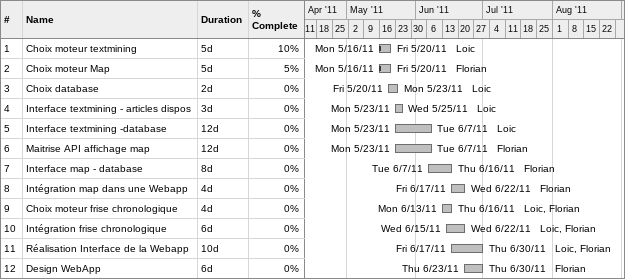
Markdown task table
| ID | Task | Duration | Start | Finish | Resources | % complete |
|---|---|---|---|---|---|---|
| 1 | Choix moteur textmining | 5d | 2011-05-16 | 2011-05-20 | Loic | 10 |
| 2 | Choix moteur Map | 5d | 2011-05-16 | 2011-05-20 | Florian | 5 |
| 3 | Choix database | 2d | 2011-05-20 | 2011-05-23 | Loic | 0 |
| 4 | Interface textmining - articles dispos | 3d | 2011-05-23 | 2011-05-25 | Loic | 0 |
| 5 | Interface textmining -database | 12d | 2011-05-23 | 2011-06-07 | Loic | 0 |
| 6 | Maitrise API affichage map | 12d | 2011-05-23 | 2011-06-07 | Florian | 0 |
| 7 | Interface map - database | 8d | 2011-06-07 | 2011-06-16 | Florian | 0 |
| 8 | Intégration map dans une Webapp | 4d | 2011-06-17 | 2011-06-22 | Florian | 0 |
| 9 | Choix moteur frise chronologique | 4d | 2011-06-13 | 2011-06-16 | Loic, Florian | 0 |
| 10 | Intégration frise chronologique | 6d | 2011-06-15 | 2011-06-22 | Loic, Florian | 0 |
| 11 | Réalisation Interface de la Webapp | 10d | 2011-06-17 | 2011-06-30 | Loic, Florian | 0 |
| 12 | Design WebApp | 6d | 2011-06-23 | 2011-06-30 | Florian | 0 |
